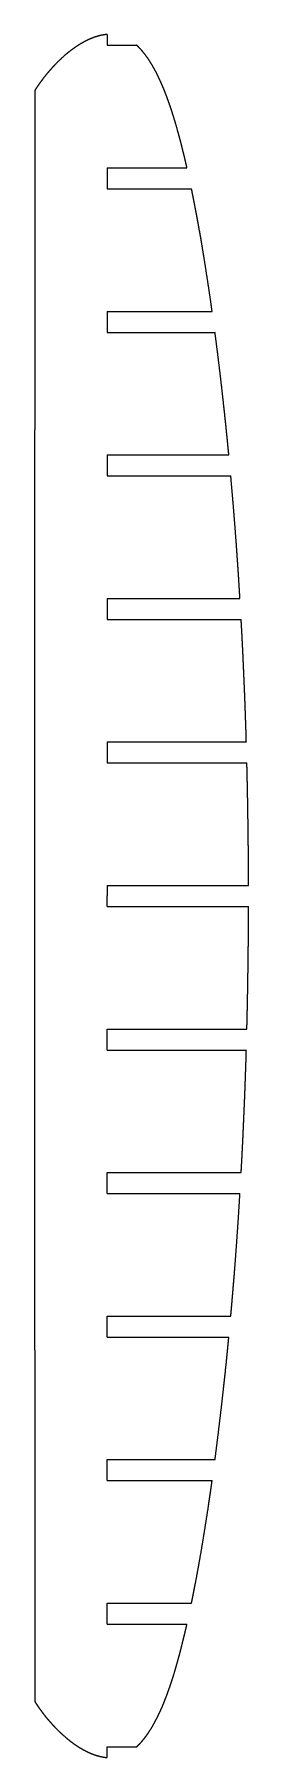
# Model space of a CAD drawing. Header units: metres. Extents: x 49 to 88, y -156 to 156.
import ezdxf

# ---------------------------------------------------------------- set-up
doc = ezdxf.new("R2010")
doc.units = ezdxf.units.M

msp = doc.modelspace()

# ---------------------------------------------------------------- linework, layer by layer
for p, q in [((62.21, 154.1, 1809), (67.55, 154.1, 1809)), ((62.21, 131.9, 1809), (76.67, 131.9, 1809)), ((62.21, 128.1, 1809), (77.49, 128.1, 1809)), ((62.21, 105.9, 1809), (81.23, 105.9, 1809)), ((62.21, 102.1, 1809), (81.75, 102.1, 1809)), ((62.21, 79.9, 1809), (84.26, 79.9, 1809)), ((62.21, 76.1, 1809), (84.61, 76.1, 1809)), ((62.21, 53.9, 1809), (86.27, 53.9, 1809)), ((62.21, 50.1, 1809), (86.49, 50.1, 1809)), ((62.21, 27.9, 1809), (87.43, 27.9, 1809)), ((62.21, 24.1, 1809), (87.53, 24.1, 1809)), ((62.21, 1.9, 1809), (87.83, 1.9, 1809)), ((62.21, -1.9, 1809), (87.83, -1.9, 1809)), ((62.21, -24.1, 1809), (87.53, -24.1, 1809)), ((62.21, -27.9, 1809), (87.43, -27.9, 1809)), ((62.21, -50.1, 1809), (86.49, -50.1, 1809)), ((62.21, -53.9, 1809), (86.27, -53.9, 1809)), ((62.21, -76.1, 1809), (84.61, -76.1, 1809)), ((62.21, -79.9, 1809), (84.26, -79.9, 1809)), ((62.21, -102.1, 1809), (81.75, -102.1, 1809)), ((62.21, -105.9, 1809), (81.23, -105.9, 1809)), ((62.21, -128.1, 1809), (77.49, -128.1, 1809)), ((62.21, -131.9, 1809), (76.67, -131.9, 1809)), ((62.21, -154.1, 1809), (67.55, -154.1, 1809))]:
    msp.add_line(p, q)
for points, knots in [([(62.21, 156.06, 1809), (62.18, 156.06, 1809), (62.14, 156.05, 1809), (62.11, 156.05, 1809), (62.08, 156.05, 1809), (62.04, 156.04, 1809), (62.01, 156.04, 1809), (61.98, 156.04, 1809), (61.82, 156.02, 1809), (61.7, 156, 1809), (61.57, 155.98, 1809), (61.45, 155.96, 1809), (61.33, 155.94, 1809), (61.2, 155.92, 1809), (61.08, 155.89, 1809), (60.86, 155.84, 1809), (60.77, 155.81, 1809), (60.67, 155.79, 1809), (60.58, 155.76, 1809), (60.48, 155.74, 1809), (60.39, 155.71, 1809), (60.29, 155.68, 1809), (59.89, 155.55, 1809), (59.58, 155.44, 1809), (59.28, 155.32, 1809), (58.99, 155.2, 1809), (58.69, 155.06, 1809), (58.4, 154.92, 1809), (58.12, 154.77, 1809), (57.33, 154.33, 1809), (56.83, 154.03, 1809), (56.35, 153.71, 1809), (55.88, 153.37, 1809), (55.42, 153.02, 1809), (54.97, 152.66, 1809), (54.53, 152.28, 1809), (53.67, 151.5, 1809), (53.24, 151.09, 1809), (52.83, 150.67, 1809), (52.42, 150.24, 1809), (52.02, 149.81, 1809), (51.64, 149.36, 1809), (51.26, 148.91, 1809), (50.66, 148.15, 1809), (50.43, 147.85, 1809), (50.2, 147.54, 1809), (49.97, 147.23, 1809), (49.76, 146.92, 1809), (49.54, 146.61, 1809), (49.33, 146.29, 1809), (49.13, 145.97, 1809)], [0, 0, 0, 0, 0, 0, 0, 0, 0, 0.016155, 0.016155, 0.016155, 0.016155, 0.016155, 0.016155, 0.016155, 0.076314, 0.076314, 0.076314, 0.076314, 0.076314, 0.076314, 0.076314, 0.123104, 0.123104, 0.123104, 0.123104, 0.123104, 0.123104, 0.123104, 0.27439, 0.27439, 0.27439, 0.27439, 0.27439, 0.27439, 0.27439, 0.545419, 0.545419, 0.545419, 0.545419, 0.545419, 0.545419, 0.545419, 0.821344, 0.821344, 0.821344, 0.821344, 0.821344, 0.821344, 0.821344, 1, 1, 1, 1, 1, 1, 1, 1, 1]), ([(76.67, 131.9, 1809), (76.48, 132.73, 1809), (76.29, 133.56, 1809), (76.09, 134.39, 1809), (75.89, 135.21, 1809), (75.68, 136.04, 1809), (75.47, 136.86, 1809), (75.25, 137.68, 1809), (74.92, 138.86, 1809), (74.82, 139.22, 1809), (74.72, 139.57, 1809), (74.62, 139.91, 1809), (74.52, 140.25, 1809), (74.42, 140.59, 1809), (74.32, 140.92, 1809), (74.07, 141.73, 1809), (73.92, 142.21, 1809), (73.76, 142.67, 1809), (73.61, 143.13, 1809), (73.46, 143.57, 1809), (73.3, 144, 1809), (73.15, 144.43, 1809), (72.84, 145.25, 1809), (72.68, 145.66, 1809), (72.52, 146.07, 1809), (72.35, 146.47, 1809), (72.18, 146.88, 1809), (72, 147.28, 1809), (71.82, 147.68, 1809), (71.28, 148.84, 1809), (70.9, 149.59, 1809), (70.5, 150.32, 1809), (70.07, 151.05, 1809), (69.61, 151.76, 1809), (69.12, 152.44, 1809), (68.58, 153.08, 1809), (67.93, 153.73, 1809), (67.88, 153.79, 1809), (67.83, 153.84, 1809), (67.77, 153.89, 1809), (67.72, 153.95, 1809), (67.66, 154, 1809), (67.61, 154.05, 1809), (67.55, 154.1, 1809)], [0, 0, 0, 0, 0, 0, 0, 0, 0, 0.243072, 0.243072, 0.243072, 0.243072, 0.243072, 0.243072, 0.243072, 0.349395, 0.349395, 0.349395, 0.349395, 0.349395, 0.349395, 0.349395, 0.508895, 0.508895, 0.508895, 0.508895, 0.508895, 0.508895, 0.508895, 0.667864, 0.667864, 0.667864, 0.667864, 0.667864, 0.667864, 0.667864, 0.97257, 0.97257, 0.97257, 0.97257, 0.97257, 0.97257, 0.97257, 1, 1, 1, 1, 1, 1, 1, 1, 1]), ([(49.13, 145.97, 1809), (49.13, 145.97, 1809), (49.13, 145.97, 1809), (49.13, 145.97, 1809), (49.13, 145.97, 1809), (49.13, 145.97, 1809), (49.13, 145.97, 1809), (49.13, 145.97, 1809), (49.13, 145.96, 1809), (49.13, 145.96, 1809), (49.13, 145.96, 1809), (49.13, 145.96, 1809), (49.13, 145.95, 1809), (49.13, 145.95, 1809), (49.13, 145.94, 1809), (49.13, 145.92, 1809), (49.13, 145.91, 1809), (49.13, 145.9, 1809), (49.13, 145.89, 1809), (49.13, 145.87, 1809), (49.13, 145.86, 1809), (49.13, 145.84, 1809), (49.13, 145.78, 1809), (49.12, 145.74, 1809), (49.12, 145.7, 1809), (49.12, 145.67, 1809), (49.12, 145.63, 1809), (49.12, 145.59, 1809), (49.12, 145.55, 1809), (49.12, 145.43, 1809), (49.12, 145.35, 1809), (49.12, 145.27, 1809), (49.12, 145.19, 1809), (49.12, 145.12, 1809), (49.12, 145.04, 1809), (49.12, 144.96, 1809), (49.12, 144.73, 1809), (49.12, 144.57, 1809), (49.12, 144.42, 1809), (49.12, 144.27, 1809), (49.12, 144.11, 1809), (49.12, 143.96, 1809), (49.12, 143.8, 1809), (49.12, 143.41, 1809), (49.12, 143.17, 1809), (49.12, 142.93, 1809), (49.12, 142.69, 1809), (49.12, 142.45, 1809), (49.12, 142.21, 1809), (49.12, 141.98, 1809), (49.12, 141.23, 1809), (49.12, 140.73, 1809), (49.12, 140.22, 1809), (49.12, 139.72, 1809), (49.12, 139.21, 1809), (49.12, 138.71, 1809), (49.12, 138.2, 1809), (49.12, 137.36, 1809), (49.12, 137.01, 1809), (49.12, 136.65, 1809), (49.12, 136.28, 1809), (49.12, 135.9, 1809), (49.12, 135.5, 1809), (49.12, 135.1, 1809), (49.12, 134.27, 1809), (49.11, 133.84, 1809), (49.11, 133.4, 1809), (49.11, 132.95, 1809), (49.11, 132.48, 1809), (49.11, 132.01, 1809), (49.11, 131.52, 1809), (49.11, 129.66, 1809), (49.11, 128.31, 1809), (49.11, 126.95, 1809), (49.11, 125.59, 1809), (49.11, 124.23, 1809), (49.11, 122.87, 1809), (49.1, 121.52, 1809), (49.1, 117.95, 1809), (49.1, 115.75, 1809), (49.1, 113.54, 1809), (49.1, 111.34, 1809), (49.09, 109.13, 1809), (49.09, 106.93, 1809), (49.09, 104.72, 1809), (49.09, 100.36, 1809), (49.09, 98.2, 1809), (49.08, 96.04, 1809), (49.08, 93.88, 1809), (49.08, 91.72, 1809), (49.08, 89.56, 1809), (49.08, 87.4, 1809), (49.07, 83.71, 1809), (49.07, 82.19, 1809), (49.07, 80.66, 1809), (49.07, 79.14, 1809), (49.07, 77.61, 1809), (49.07, 76.09, 1809), (49.07, 74.56, 1809), (49.07, 70.37, 1809), (49.06, 67.71, 1809), (49.06, 65.05, 1809), (49.06, 62.39, 1809), (49.06, 59.73, 1809), (49.06, 57.07, 1809), (49.06, 54.41, 1809), (49.05, 49.32, 1809), (49.05, 46.89, 1809), (49.05, 44.47, 1809), (49.05, 42.04, 1809), (49.05, 39.62, 1809), (49.05, 37.19, 1809), (49.05, 34.77, 1809), (49.05, 30.62, 1809), (49.04, 28.89, 1809), (49.04, 27.17, 1809), (49.04, 25.44, 1809), (49.04, 23.72, 1809), (49.04, 21.99, 1809), (49.04, 20.27, 1809), (49.04, 17.98, 1809), (49.04, 17.43, 1809), (49.04, 16.89, 1809), (49.04, 16.36, 1809), (49.04, 15.84, 1809), (49.04, 15.33, 1809), (49.04, 14.83, 1809), (49.04, 13.86, 1809), (49.04, 13.39, 1809), (49.04, 12.92, 1809), (49.04, 12.47, 1809), (49.04, 12.03, 1809), (49.04, 11.61, 1809), (49.04, 11.19, 1809), (49.04, 10.13, 1809), (49.04, 9.47, 1809), (49.04, 8.81, 1809), (49.04, 8.16, 1809), (49.04, 7.5, 1809), (49.04, 6.84, 1809), (49.04, 6.18, 1809), (49.04, 5.18, 1809), (49.03, 4.83, 1809), (49.03, 4.48, 1809), (49.03, 4.13, 1809), (49.03, 3.79, 1809), (49.03, 3.44, 1809), (49.03, 3.09, 1809), (49.03, 2.59, 1809), (49.03, 2.43, 1809), (49.03, 2.27, 1809), (49.03, 2.12, 1809), (49.03, 1.96, 1809), (49.03, 1.8, 1809), (49.03, 1.65, 1809), (49.03, 1.39, 1809), (49.03, 1.28, 1809), (49.03, 1.17, 1809), (49.03, 1.07, 1809), (49.03, 0.96, 1809), (49.03, 0.86, 1809), (49.03, 0.75, 1809), (49.03, 0.6, 1809), (49.03, 0.54, 1809), (49.03, 0.49, 1809), (49.03, 0.44, 1809), (49.03, 0.38, 1809), (49.03, 0.33, 1809), (49.03, 0.28, 1809), (49.03, 0.2, 1809), (49.03, 0.17, 1809), (49.03, 0.15, 1809), (49.03, 0.12, 1809), (49.03, 0.1, 1809), (49.03, 0.08, 1809), (49.03, 0.05, 1809), (49.03, 0.02, 1809), (49.03, 0.01, 1809), (49.03, 0, 1809), (49.03, 0, 1809), (49.03, 0, 1809), (49.03, 0, 1809), (49.03, 0, 1809), (49.03, -0.01, 1809), (49.03, -0.01, 1809), (49.03, -0.02, 1809), (49.03, -0.02, 1809), (49.03, -0.03, 1809), (49.03, -0.04, 1809), (49.03, -0.05, 1809), (49.03, -0.08, 1809), (49.03, -0.09, 1809), (49.03, -0.11, 1809), (49.03, -0.13, 1809), (49.03, -0.16, 1809), (49.03, -0.18, 1809), (49.03, -0.21, 1809), (49.03, -0.27, 1809), (49.03, -0.3, 1809), (49.03, -0.34, 1809), (49.03, -0.38, 1809), (49.03, -0.42, 1809), (49.03, -0.46, 1809), (49.03, -0.51, 1809), (49.03, -0.62, 1809), (49.03, -0.67, 1809), (49.03, -0.73, 1809), (49.03, -0.79, 1809), (49.03, -0.86, 1809), (49.03, -0.93, 1809), (49.03, -1.01, 1809), (49.03, -1.24, 1809), (49.03, -1.39, 1809), (49.03, -1.55, 1809), (49.03, -1.7, 1809), (49.03, -1.85, 1809), (49.03, -2.01, 1809), (49.03, -2.16, 1809), (49.03, -2.55, 1809), (49.03, -2.79, 1809), (49.03, -3.03, 1809), (49.03, -3.27, 1809), (49.03, -3.51, 1809), (49.03, -3.75, 1809), (49.03, -3.99, 1809), (49.03, -4.74, 1809), (49.04, -5.24, 1809), (49.04, -5.74, 1809), (49.04, -6.25, 1809), (49.04, -6.75, 1809), (49.04, -7.26, 1809), (49.04, -7.76, 1809), (49.04, -8.61, 1809), (49.04, -8.96, 1809), (49.04, -9.32, 1809), (49.04, -9.69, 1809), (49.04, -10.07, 1809), (49.04, -10.46, 1809), (49.04, -10.87, 1809), (49.04, -11.7, 1809), (49.04, -12.13, 1809), (49.04, -12.57, 1809), (49.04, -13.02, 1809), (49.04, -13.48, 1809), (49.04, -13.96, 1809), (49.04, -14.45, 1809), (49.04, -16.3, 1809), (49.04, -17.66, 1809), (49.04, -19.02, 1809), (49.04, -20.38, 1809), (49.04, -21.73, 1809), (49.04, -23.09, 1809), (49.04, -24.45, 1809), (49.04, -28.01, 1809), (49.05, -30.22, 1809), (49.05, -32.42, 1809), (49.05, -34.63, 1809), (49.05, -36.83, 1809), (49.05, -39.04, 1809), (49.05, -41.24, 1809), (49.05, -45.61, 1809), (49.05, -47.77, 1809), (49.05, -49.93, 1809), (49.06, -52.09, 1809), (49.06, -54.25, 1809), (49.06, -56.41, 1809), (49.06, -58.57, 1809), (49.06, -62.25, 1809), (49.06, -63.78, 1809), (49.06, -65.3, 1809), (49.06, -66.83, 1809), (49.06, -68.35, 1809), (49.07, -69.88, 1809), (49.07, -71.4, 1809), (49.07, -75.59, 1809), (49.07, -78.25, 1809), (49.07, -80.91, 1809), (49.07, -83.57, 1809), (49.08, -86.24, 1809), (49.08, -88.9, 1809), (49.08, -91.56, 1809), (49.08, -96.64, 1809), (49.09, -99.07, 1809), (49.09, -101.49, 1809), (49.09, -103.92, 1809), (49.09, -106.35, 1809), (49.09, -108.77, 1809), (49.1, -111.2, 1809), (49.1, -115.35, 1809), (49.1, -117.07, 1809), (49.1, -118.8, 1809), (49.1, -120.52, 1809), (49.1, -122.25, 1809), (49.11, -123.97, 1809), (49.11, -125.7, 1809), (49.11, -127.98, 1809), (49.11, -128.53, 1809), (49.11, -129.07, 1809), (49.11, -129.61, 1809), (49.11, -130.12, 1809), (49.11, -130.63, 1809), (49.11, -131.13, 1809), (49.11, -132.1, 1809), (49.11, -132.58, 1809), (49.11, -133.04, 1809), (49.11, -133.49, 1809), (49.11, -133.93, 1809), (49.12, -134.36, 1809), (49.12, -134.78, 1809), (49.12, -135.84, 1809), (49.12, -136.5, 1809), (49.12, -137.15, 1809), (49.12, -137.81, 1809), (49.12, -138.47, 1809), (49.12, -139.13, 1809), (49.12, -139.78, 1809), (49.12, -140.79, 1809), (49.12, -141.14, 1809), (49.12, -141.48, 1809), (49.12, -141.83, 1809), (49.12, -142.18, 1809), (49.12, -142.53, 1809), (49.12, -142.88, 1809), (49.12, -143.38, 1809), (49.12, -143.54, 1809), (49.12, -143.69, 1809), (49.12, -143.85, 1809), (49.12, -144.01, 1809), (49.12, -144.16, 1809), (49.12, -144.32, 1809), (49.12, -144.58, 1809), (49.12, -144.69, 1809), (49.12, -144.79, 1809), (49.12, -144.9, 1809), (49.12, -145, 1809), (49.12, -145.11, 1809), (49.12, -145.21, 1809), (49.12, -145.37, 1809), (49.12, -145.42, 1809), (49.12, -145.48, 1809), (49.12, -145.53, 1809), (49.12, -145.58, 1809), (49.12, -145.64, 1809), (49.12, -145.69, 1809), (49.13, -145.77, 1809), (49.13, -145.79, 1809), (49.13, -145.82, 1809), (49.13, -145.84, 1809), (49.13, -145.87, 1809), (49.13, -145.89, 1809), (49.13, -145.91, 1809), (49.13, -145.94, 1809), (49.13, -145.94, 1809), (49.13, -145.95, 1809), (49.13, -145.95, 1809), (49.13, -145.96, 1809), (49.13, -145.96, 1809), (49.13, -145.96, 1809), (49.13, -145.96, 1809), (49.13, -145.96, 1809), (49.13, -145.97, 1809), (49.13, -145.97, 1809), (49.13, -145.97, 1809), (49.13, -145.97, 1809), (49.13, -145.97, 1809), (49.13, -145.97, 1809)], [0, 0, 0, 0, 0, 0, 0, 0, 0, 0.00157, 0.00157, 0.00157, 0.00157, 0.00157, 0.00157, 0.00157, 0.003159, 0.003159, 0.003159, 0.003159, 0.003159, 0.003159, 0.003159, 0.004748, 0.004748, 0.004748, 0.004748, 0.004748, 0.004748, 0.004748, 0.007431, 0.007431, 0.007431, 0.007431, 0.007431, 0.007431, 0.007431, 0.012696, 0.012696, 0.012696, 0.012696, 0.012696, 0.012696, 0.012696, 0.022846, 0.022846, 0.022846, 0.022846, 0.022846, 0.022846, 0.022846, 0.038632, 0.038632, 0.038632, 0.038632, 0.038632, 0.038632, 0.038632, 0.071871, 0.071871, 0.071871, 0.071871, 0.071871, 0.071871, 0.071871, 0.094158, 0.094158, 0.094158, 0.094158, 0.094158, 0.094158, 0.094158, 0.116439, 0.116439, 0.116439, 0.116439, 0.116439, 0.116439, 0.116439, 0.177176, 0.177176, 0.177176, 0.177176, 0.177176, 0.177176, 0.177176, 0.275821, 0.275821, 0.275821, 0.275821, 0.275821, 0.275821, 0.275821, 0.372426, 0.372426, 0.372426, 0.372426, 0.372426, 0.372426, 0.372426, 0.440652, 0.440652, 0.440652, 0.440652, 0.440652, 0.440652, 0.440652, 0.559685, 0.559685, 0.559685, 0.559685, 0.559685, 0.559685, 0.559685, 0.668162, 0.668162, 0.668162, 0.668162, 0.668162, 0.668162, 0.668162, 0.745321, 0.745321, 0.745321, 0.745321, 0.745321, 0.745321, 0.745321, 0.770436, 0.770436, 0.770436, 0.770436, 0.770436, 0.770436, 0.770436, 0.795547, 0.795547, 0.795547, 0.795547, 0.795547, 0.795547, 0.795547, 0.83641, 0.83641, 0.83641, 0.83641, 0.83641, 0.83641, 0.83641, 0.858043, 0.858043, 0.858043, 0.858043, 0.858043, 0.858043, 0.858043, 0.867808, 0.867808, 0.867808, 0.867808, 0.867808, 0.867808, 0.867808, 0.874401, 0.874401, 0.874401, 0.874401, 0.874401, 0.874401, 0.874401, 0.877818, 0.877818, 0.877818, 0.877818, 0.877818, 0.877818, 0.877818, 0.879585, 0.879585, 0.879585, 0.879585, 0.879585, 0.879585, 0.879585, 0.881427, 0.881427, 0.881427, 0.881427, 0.881427, 0.881427, 0.881427, 0.882201, 0.882201, 0.882201, 0.882201, 0.882201, 0.882201, 0.882201, 0.882975, 0.882975, 0.882975, 0.882975, 0.882975, 0.882975, 0.882975, 0.883685, 0.883685, 0.883685, 0.883685, 0.883685, 0.883685, 0.883685, 0.884394, 0.884394, 0.884394, 0.884394, 0.884394, 0.884394, 0.884394, 0.885745, 0.885745, 0.885745, 0.885745, 0.885745, 0.885745, 0.885745, 0.887846, 0.887846, 0.887846, 0.887846, 0.887846, 0.887846, 0.887846, 0.892269, 0.892269, 0.892269, 0.892269, 0.892269, 0.892269, 0.892269, 0.895234, 0.895234, 0.895234, 0.895234, 0.895234, 0.895234, 0.895234, 0.898199, 0.898199, 0.898199, 0.898199, 0.898199, 0.898199, 0.898199, 0.906281, 0.906281, 0.906281, 0.906281, 0.906281, 0.906281, 0.906281, 0.919408, 0.919408, 0.919408, 0.919408, 0.919408, 0.919408, 0.919408, 0.932263, 0.932263, 0.932263, 0.932263, 0.932263, 0.932263, 0.932263, 0.941342, 0.941342, 0.941342, 0.941342, 0.941342, 0.941342, 0.941342, 0.957183, 0.957183, 0.957183, 0.957183, 0.957183, 0.957183, 0.957183, 0.971619, 0.971619, 0.971619, 0.971619, 0.971619, 0.971619, 0.971619, 0.981887, 0.981887, 0.981887, 0.981887, 0.981887, 0.981887, 0.981887, 0.98523, 0.98523, 0.98523, 0.98523, 0.98523, 0.98523, 0.98523, 0.988571, 0.988571, 0.988571, 0.988571, 0.988571, 0.988571, 0.988571, 0.99401, 0.99401, 0.99401, 0.99401, 0.99401, 0.99401, 0.99401, 0.996888, 0.996888, 0.996888, 0.996888, 0.996888, 0.996888, 0.996888, 0.998188, 0.998188, 0.998188, 0.998188, 0.998188, 0.998188, 0.998188, 0.999065, 0.999065, 0.999065, 0.999065, 0.999065, 0.999065, 0.999065, 0.99952, 0.99952, 0.99952, 0.99952, 0.99952, 0.99952, 0.99952, 0.999755, 0.999755, 0.999755, 0.999755, 0.999755, 0.999755, 0.999755, 0.999849, 0.999849, 0.999849, 0.999849, 0.999849, 0.999849, 0.999849, 1, 1, 1, 1, 1, 1, 1, 1, 1]), ([(81.23, 105.9, 1809), (80.99, 107.64, 1809), (80.74, 109.38, 1809), (80.48, 111.11, 1809), (80.21, 112.85, 1809), (79.94, 114.58, 1809), (79.66, 116.32, 1809), (79.37, 118.05, 1809), (78.88, 120.82, 1809), (78.7, 121.86, 1809), (78.51, 122.91, 1809), (78.31, 123.95, 1809), (78.11, 124.99, 1809), (77.91, 126.03, 1809), (77.7, 127.06, 1809), (77.49, 128.1, 1809)], [0, 0, 0, 0, 0, 0, 0, 0, 0, 0.623832, 0.623832, 0.623832, 0.623832, 0.623832, 0.623832, 0.623832, 1, 1, 1, 1, 1, 1, 1, 1, 1]), ([(84.26, 79.9, 1809), (84.16, 80.89, 1809), (84.07, 81.87, 1809), (83.97, 82.86, 1809), (83.87, 83.85, 1809), (83.77, 84.83, 1809), (83.67, 85.82, 1809), (83.56, 86.81, 1809), (83.26, 89.58, 1809), (83.07, 91.37, 1809), (82.86, 93.16, 1809), (82.65, 94.95, 1809), (82.43, 96.74, 1809), (82.21, 98.53, 1809), (81.98, 100.31, 1809), (81.75, 102.1, 1809)], [0, 0, 0, 0, 0, 0, 0, 0, 0, 0.355003, 0.355003, 0.355003, 0.355003, 0.355003, 0.355003, 0.355003, 1, 1, 1, 1, 1, 1, 1, 1, 1]), ([(86.27, 53.9, 1809), (86.21, 54.94, 1809), (86.15, 55.98, 1809), (86.08, 57.02, 1809), (86.01, 58.05, 1809), (85.95, 59.09, 1809), (85.88, 60.13, 1809), (85.8, 61.17, 1809), (85.61, 63.95, 1809), (85.48, 65.68, 1809), (85.35, 67.42, 1809), (85.21, 69.16, 1809), (85.07, 70.89, 1809), (84.92, 72.63, 1809), (84.77, 74.36, 1809), (84.61, 76.1, 1809)], [0, 0, 0, 0, 0, 0, 0, 0, 0, 0.373952, 0.373952, 0.373952, 0.373952, 0.373952, 0.373952, 0.373952, 1, 1, 1, 1, 1, 1, 1, 1, 1]), ([(84.61, -76.1, 1809), (84.68, -75.39, 1809), (84.74, -74.69, 1809), (84.8, -73.98, 1809), (84.86, -73.28, 1809), (84.92, -72.57, 1809), (84.98, -71.87, 1809), (85.04, -71.16, 1809), (85.27, -68.39, 1809), (85.43, -66.32, 1809), (85.59, -64.25, 1809), (85.74, -62.18, 1809), (85.88, -60.11, 1809), (86.02, -58.04, 1809), (86.15, -55.97, 1809), (86.27, -53.9, 1809)], [0, 0, 0, 0, 0, 0, 0, 0, 0, 0.254396, 0.254396, 0.254396, 0.254396, 0.254396, 0.254396, 0.254396, 1, 1, 1, 1, 1, 1, 1, 1, 1]), ([(81.75, -102.1, 1809), (82.04, -99.91, 1809), (82.31, -97.72, 1809), (82.58, -95.52, 1809), (82.84, -93.33, 1809), (83.1, -91.13, 1809), (83.34, -88.93, 1809), (83.57, -86.74, 1809), (83.86, -83.96, 1809), (83.92, -83.38, 1809), (83.98, -82.8, 1809), (84.03, -82.22, 1809), (84.09, -81.64, 1809), (84.15, -81.06, 1809), (84.2, -80.48, 1809), (84.26, -79.9, 1809)], [0, 0, 0, 0, 0, 0, 0, 0, 0, 0.792014, 0.792014, 0.792014, 0.792014, 0.792014, 0.792014, 0.792014, 1, 1, 1, 1, 1, 1, 1, 1, 1]), ([(77.49, -128.1, 1809), (77.59, -127.59, 1809), (77.7, -127.08, 1809), (77.8, -126.57, 1809), (77.9, -126.06, 1809), (78, -125.54, 1809), (78.1, -125.03, 1809), (78.2, -124.52, 1809), (78.61, -122.35, 1809), (78.91, -120.68, 1809), (79.21, -119.02, 1809), (79.49, -117.35, 1809), (79.76, -115.68, 1809), (80.03, -114.01, 1809), (80.29, -112.34, 1809), (80.63, -110.07, 1809), (80.72, -109.48, 1809), (80.8, -108.88, 1809), (80.89, -108.29, 1809), (80.98, -107.69, 1809), (81.06, -107.09, 1809), (81.15, -106.5, 1809), (81.23, -105.9, 1809)], [0, 0, 0, 0, 0, 0, 0, 0, 0, 0.1852, 0.1852, 0.1852, 0.1852, 0.1852, 0.1852, 0.1852, 0.785928, 0.785928, 0.785928, 0.785928, 0.785928, 0.785928, 0.785928, 1, 1, 1, 1, 1, 1, 1, 1, 1]), ([(67.55, -154.1, 1809), (67.66, -154, 1809), (67.76, -153.91, 1809), (67.86, -153.81, 1809), (67.96, -153.71, 1809), (68.06, -153.61, 1809), (68.16, -153.5, 1809), (68.26, -153.4, 1809), (68.67, -152.95, 1809), (68.96, -152.59, 1809), (69.25, -152.22, 1809), (69.52, -151.84, 1809), (69.78, -151.45, 1809), (70.03, -151.05, 1809), (70.28, -150.65, 1809), (70.81, -149.72, 1809), (71.11, -149.17, 1809), (71.38, -148.63, 1809), (71.65, -148.07, 1809), (71.91, -147.51, 1809), (72.15, -146.95, 1809), (72.39, -146.38, 1809), (72.72, -145.55, 1809), (72.82, -145.28, 1809), (72.93, -145.01, 1809), (73.03, -144.74, 1809), (73.13, -144.46, 1809), (73.24, -144.18, 1809), (73.34, -143.89, 1809), (73.6, -143.16, 1809), (73.75, -142.71, 1809), (73.9, -142.25, 1809), (74.05, -141.78, 1809), (74.21, -141.29, 1809), (74.36, -140.8, 1809), (74.51, -140.29, 1809), (74.83, -139.18, 1809), (75, -138.58, 1809), (75.17, -137.98, 1809), (75.33, -137.38, 1809), (75.49, -136.78, 1809), (75.64, -136.18, 1809), (75.79, -135.57, 1809), (76.04, -134.59, 1809), (76.13, -134.2, 1809), (76.22, -133.82, 1809), (76.31, -133.44, 1809), (76.4, -133.05, 1809), (76.49, -132.67, 1809), (76.58, -132.28, 1809), (76.67, -131.9, 1809)], [0, 0, 0, 0, 0, 0, 0, 0, 0, 0.052362, 0.052362, 0.052362, 0.052362, 0.052362, 0.052362, 0.052362, 0.224154, 0.224154, 0.224154, 0.224154, 0.224154, 0.224154, 0.224154, 0.450215, 0.450215, 0.450215, 0.450215, 0.450215, 0.450215, 0.450215, 0.553204, 0.553204, 0.553204, 0.553204, 0.553204, 0.553204, 0.553204, 0.707703, 0.707703, 0.707703, 0.707703, 0.707703, 0.707703, 0.707703, 0.886648, 0.886648, 0.886648, 0.886648, 0.886648, 0.886648, 0.886648, 1, 1, 1, 1, 1, 1, 1, 1, 1]), ([(49.13, -145.97, 1809), (49.33, -146.29, 1809), (49.55, -146.62, 1809), (49.77, -146.94, 1809), (49.99, -147.25, 1809), (50.22, -147.57, 1809), (50.45, -147.88, 1809), (50.69, -148.18, 1809), (51.29, -148.95, 1809), (51.67, -149.4, 1809), (52.06, -149.84, 1809), (52.45, -150.28, 1809), (52.86, -150.71, 1809), (53.28, -151.12, 1809), (53.7, -151.53, 1809), (54.57, -152.31, 1809), (55.01, -152.69, 1809), (55.46, -153.05, 1809), (55.92, -153.4, 1809), (56.39, -153.74, 1809), (56.87, -154.06, 1809), (57.37, -154.36, 1809), (58.19, -154.81, 1809), (58.52, -154.98, 1809), (58.85, -155.14, 1809), (59.18, -155.29, 1809), (59.52, -155.42, 1809), (59.86, -155.55, 1809), (60.21, -155.66, 1809), (60.76, -155.81, 1809), (60.97, -155.87, 1809), (61.17, -155.91, 1809), (61.38, -155.95, 1809), (61.58, -155.99, 1809), (61.79, -156.02, 1809), (62, -156.04, 1809), (62.21, -156.06, 1809)], [0, 0, 0, 0, 0, 0, 0, 0, 0, 0.01051864, 0.01051864, 0.01051864, 0.01051864, 0.01051864, 0.01051864, 0.01051864, 0.0265192, 0.0265192, 0.0265192, 0.0265192, 0.0265192, 0.0265192, 0.0265192, 0.04222153, 0.04222153, 0.04222153, 0.04222153, 0.04222153, 0.04222153, 0.04222153, 0.05213999, 0.05213999, 0.05213999, 0.05213999, 0.05213999, 0.05213999, 0.05213999, 0.05783594, 0.05783594, 0.05783594, 0.05783594, 0.05783594, 0.05783594, 0.05783594, 0.05783594, 0.05783594])]:
    msp.add_open_spline(points, degree=8, knots=knots)
for points, degree in [([(62.21, 156.06, 1809), (62.21, 154.1, 1809)], 1), ([(62.21, 131.9, 1809), (62.21, 128.1, 1809)], 1), ([(62.21, 105.9, 1809), (62.21, 102.1, 1809)], 1), ([(62.21, 79.9, 1809), (62.21, 76.1, 1809)], 1), ([(62.21, 53.9, 1809), (62.21, 50.1, 1809)], 1), ([(87.43, 27.9, 1809), (87.35, 30.68, 1809), (87.26, 33.45, 1809), (87.16, 36.23, 1809), (87.04, 39, 1809), (86.92, 41.78, 1809), (86.79, 44.55, 1809), (86.65, 47.33, 1809), (86.49, 50.1, 1809)], 8), ([(62.21, 27.9, 1809), (62.21, 24.1, 1809)], 1), ([(87.83, 1.9, 1809), (87.82, 4.68, 1809), (87.81, 7.45, 1809), (87.79, 10.23, 1809), (87.75, 13, 1809), (87.71, 15.78, 1809), (87.66, 18.55, 1809), (87.6, 21.33, 1809), (87.53, 24.1, 1809)], 8), ([(62.21, 1.9, 1809), (62.21, 0, 1809)], 1), ([(62.21, -1.9, 1809), (62.21, 0, 1809)], 1), ([(87.53, -24.1, 1809), (87.6, -21.33, 1809), (87.66, -18.55, 1809), (87.71, -15.78, 1809), (87.75, -13, 1809), (87.79, -10.23, 1809), (87.81, -7.45, 1809), (87.82, -4.68, 1809), (87.83, -1.9, 1809)], 8), ([(62.21, -27.9, 1809), (62.21, -24.1, 1809)], 1), ([(86.49, -50.1, 1809), (86.65, -47.33, 1809), (86.79, -44.55, 1809), (86.92, -41.78, 1809), (87.04, -39, 1809), (87.16, -36.23, 1809), (87.26, -33.45, 1809), (87.35, -30.68, 1809), (87.43, -27.9, 1809)], 8), ([(62.21, -53.9, 1809), (62.21, -50.1, 1809)], 1), ([(62.21, -79.9, 1809), (62.21, -76.1, 1809)], 1), ([(62.21, -105.9, 1809), (62.21, -102.1, 1809)], 1), ([(62.21, -131.9, 1809), (62.21, -128.1, 1809)], 1), ([(62.21, -156.06, 1809), (62.21, -154.1, 1809)], 1)]:
    msp.add_open_spline(points, degree=degree)

doc.saveas('drawing.dxf')
